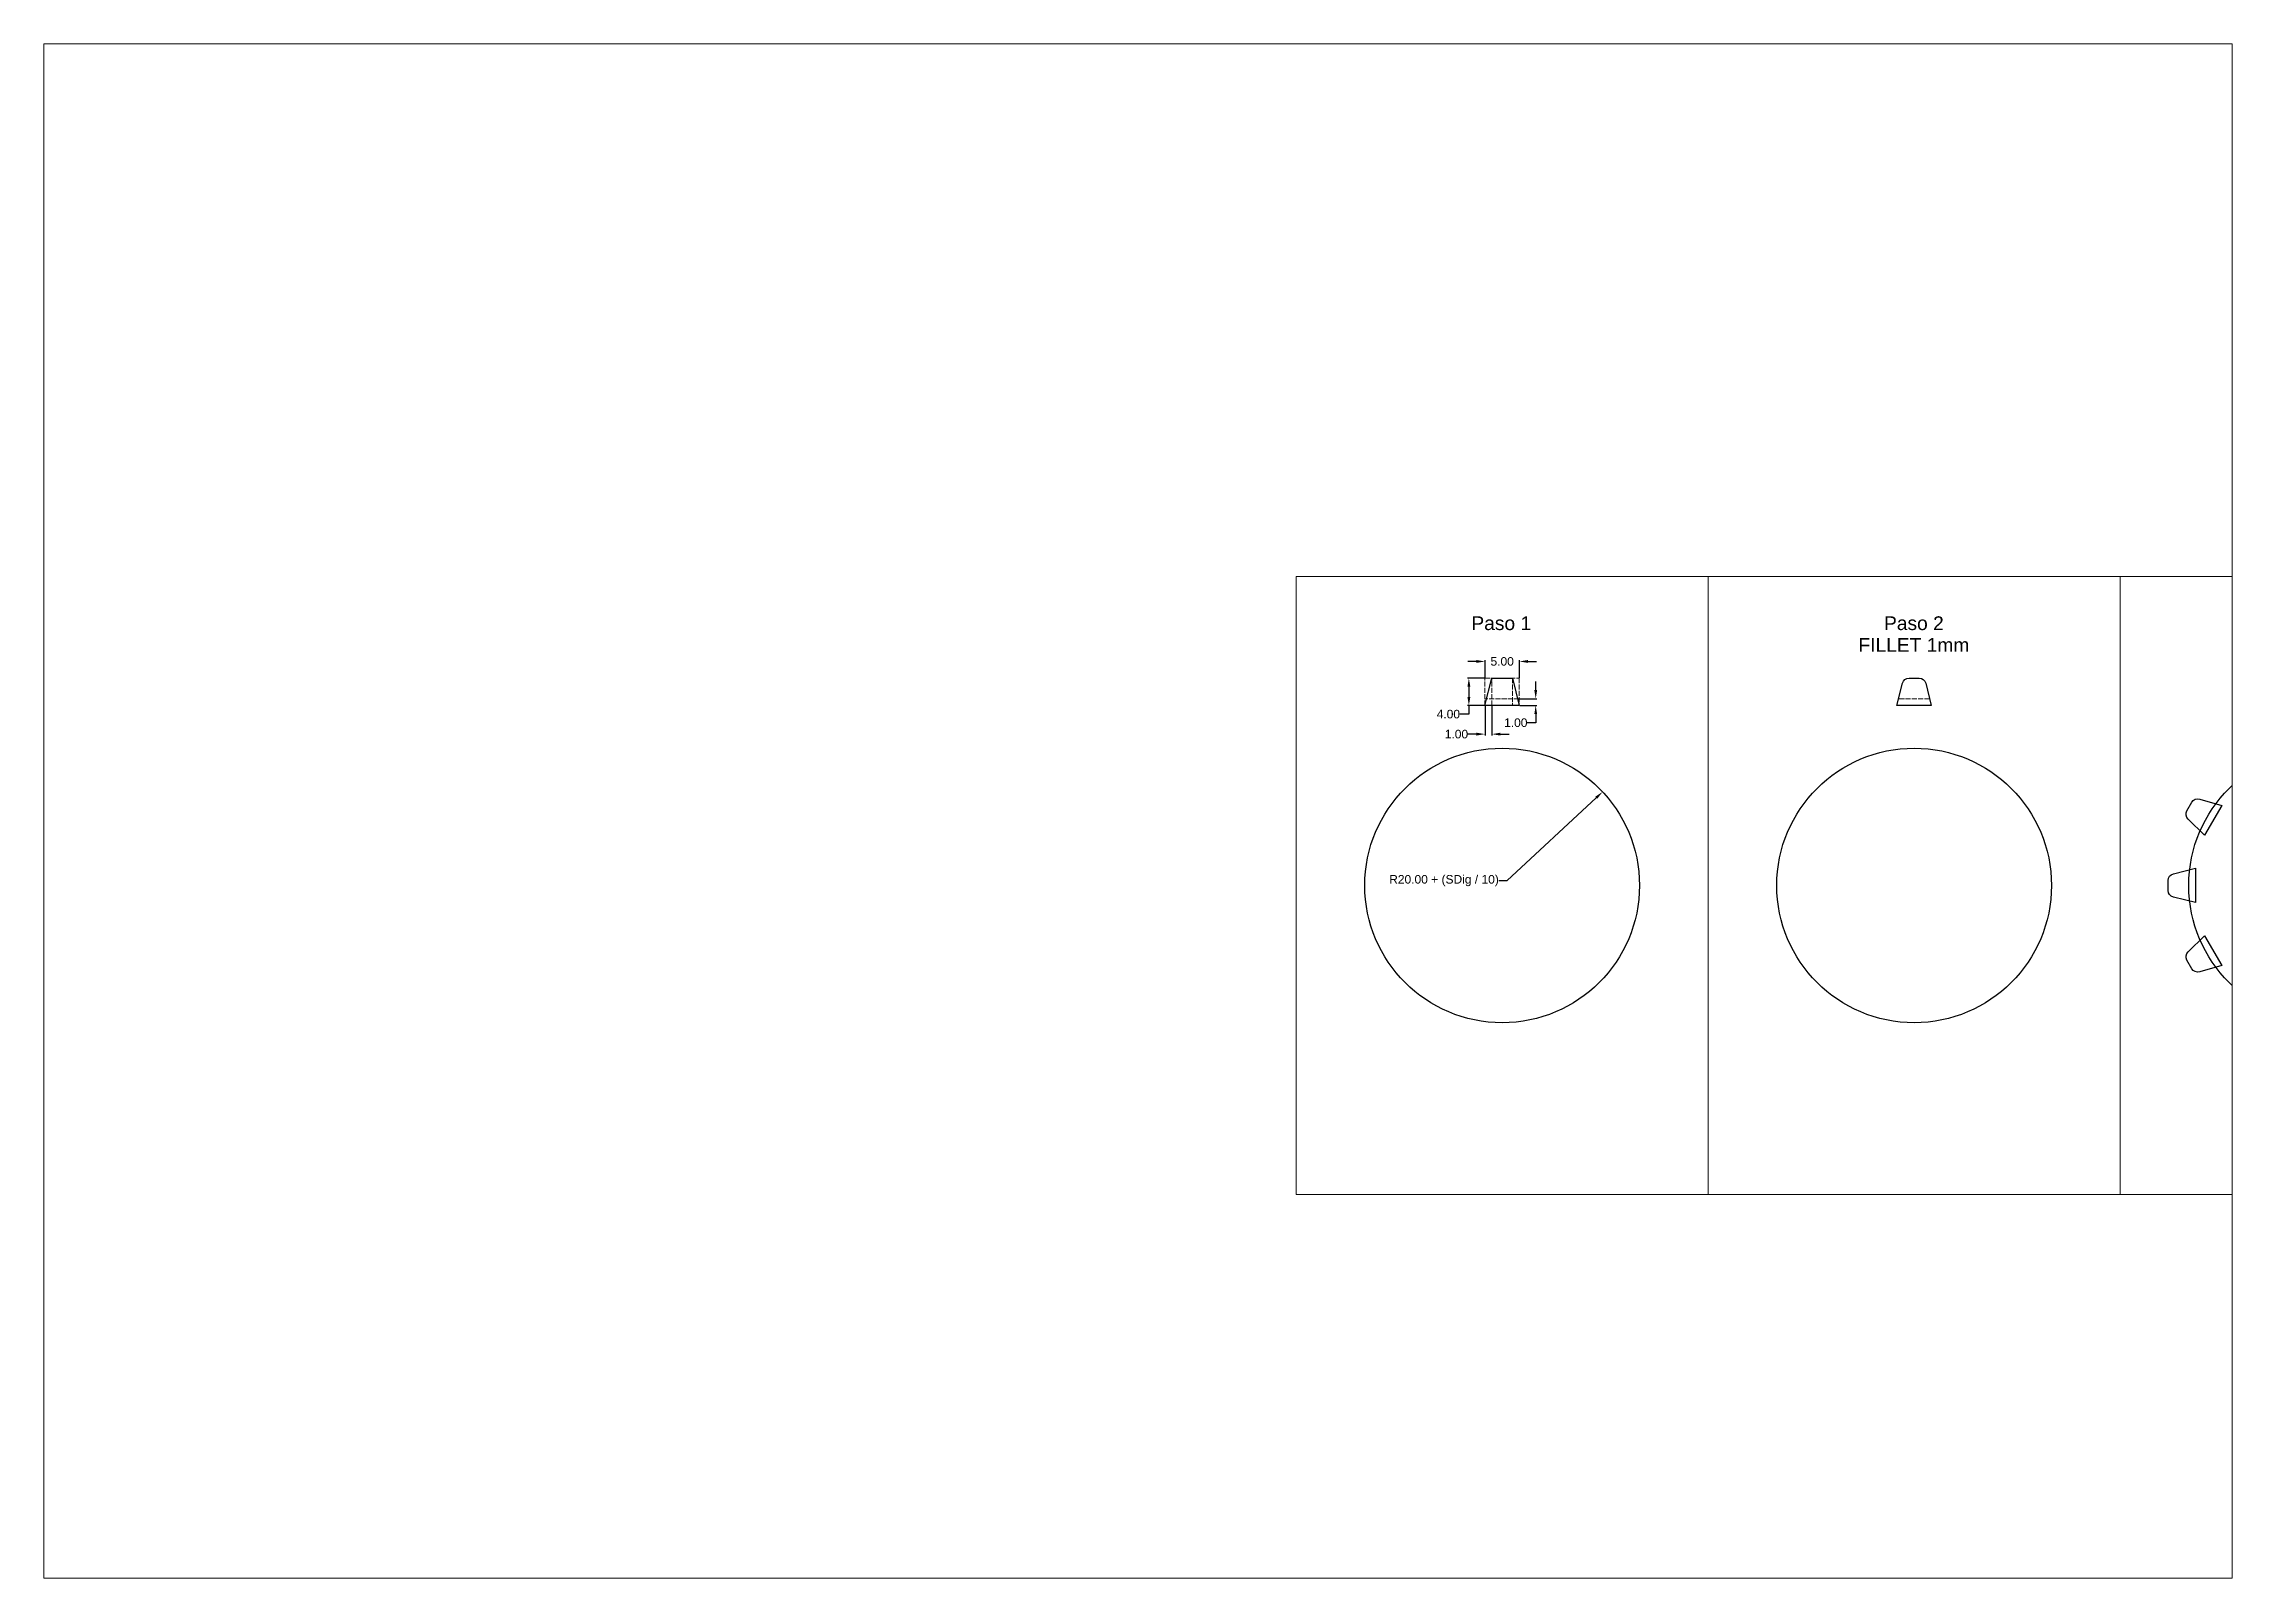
# Paper-space layout 'Layout1' of a CAD drawing. Header units: millimetres. Extents: x 4 to 292, y 4 to 206.
# The model-space entities are those that its viewports show. They can reach past a viewport. Long polylines and large blocks are cut down to what shows.
import ezdxf
from ezdxf.enums import TextEntityAlignment as Align

# ---------------------------------------------------------------- set-up
doc = ezdxf.new("R2010")
doc.units = ezdxf.units.MM
doc.header["$LTSCALE"] = 0.05
doc.header["$PDMODE"] = 34
doc.header["$PDSIZE"] = 0.5
doc.linetypes.add('ACAD_ISO02W100', pattern=[15, 12, -3])
for name, color, linetype, lineweight in [('0-Dimension', 92, 'Continuous', 5), ('0-Grid', 254, 'Continuous', 15), ('0-Object', 7, 'Continuous', 30), ('0-Sketch', 50, 'ACAD_ISO02W100', 15)]:
    doc.layers.add(name, color=color, linetype=linetype, lineweight=lineweight)
doc.styles.get("Standard").update_dxf_attribs({"font": 'arial.ttf'})
doc.dimstyles.new('DAPC - Standard', dxfattribs={"dimtxt": 1.25, "dimasz": 1.25, "dimexe": 0.18, "dimexo": 0.0625, "dimgap": 0.09, "dimtad": 0, "dimtih": 1, "dimtoh": 1, "dimzin": 0, "dimdsep": 46, "dimtxsty": 'Standard', "dimcen": 0.09, "dimadec": 0, "dimazin": 0, "dimtfac": 1, "dimtofl": 0, "dimtmove": 0, "dimatfit": 3, "dimfxl": 1, "dimtolj": 1, "dimtzin": 0, "dimarcsym": 0})

# ---------------------------------------------------------------- blocks, each defined once
blk = doc.blocks.new('*U7')
at = {"layer": '0-Object'}
blk.add_lwpolyline([(1.69, 1.24), (2.5, -2), (-2.5, -2), (-1.69, 1.24, -0.344151), (-0.72, 2), (0.72, 2, -0.344151)], format="xyb", close=True, dxfattribs=at)
blk = doc.blocks.new('*U8')
at = {"layer": '0-Sketch', "color": 0, "linetype": 'ByBlock', "lineweight": -2, "transparency": 16777216}
blk.add_blockref('*U7', (208.98, 78.74), dxfattribs=at)
for p, rotation in [((198.48, 75.92), 30.00000000000001), ((219.48, 75.92), 329.9999999999999), ((190.8, 68.24), 60.00000000000003), ((227.17, 68.24), 300.0000000000001), ((187.98, 57.74), 90.00000000000001), ((229.98, 57.74), 270.0000000000001), ((190.8, 47.24), 120), ((227.17, 47.24), 240), ((198.48, 39.55), 150), ((219.48, 39.55), 210), ((208.98, 36.74), 180)]:
    blk.add_blockref('*U7', p, dxfattribs=dict(at, rotation=rotation))
blk = doc.blocks.new('*D10')
at = {"layer": '0-Dimension', "color": 0, "lineweight": -2, "transparency": 16777216}
for p, q in [((70.52, 60.67), (83.48, 72.75)), ((69.27, 60.67), (70.52, 60.67))]:
    blk.add_line(p, q, dxfattribs=at)
at = {"layer": '0-Dimension', "color": 0, "transparency": 16777216}
blk.add_solid([(83.33, 72.9), (83.62, 72.6), (84.39, 73.6)], dxfattribs=at)
at = {"layer": 'Defpoints', "color": 0}
for p in [(84.39, 73.6), (69.77, 59.96)]:
    blk.add_point(p, dxfattribs=at)
at = {"layer": '0-Dimension', "color": 0, "transparency": 16777216, "insert": (61.3, 60.67), "char_height": 1.25, "attachment_point": 5}
blk.add_mtext('\\A1;R20.00 + (SDig / 10)', dxfattribs=at)
blk = doc.blocks.new('*D11')
at = {"layer": '0-Dimension', "color": 0, "lineweight": -2, "transparency": 16777216}
for p, q in [((66.02, 92.6), (64.77, 92.6)), ((67.27, 90.23), (67.27, 92.78)), ((72.27, 90.23), (72.27, 92.78)), ((73.52, 92.6), (74.77, 92.6))]:
    blk.add_line(p, q, dxfattribs=at)
at = {"layer": '0-Dimension', "color": 0, "transparency": 16777216}
for points in [[(66.02, 92.81), (66.02, 92.39), (67.27, 92.6)], [(73.52, 92.81), (73.52, 92.39), (72.27, 92.6)]]:
    blk.add_solid(points, dxfattribs=at)
at = {"layer": 'Defpoints', "color": 0}
for p in [(72.27, 92.6), (67.27, 90.17), (72.27, 90.17)]:
    blk.add_point(p, dxfattribs=at)
at = {"layer": '0-Dimension', "color": 0, "transparency": 16777216, "insert": (69.77, 92.6), "char_height": 1.25, "attachment_point": 5}
blk.add_mtext('\\A1;5.00', dxfattribs=at)
blk = doc.blocks.new('*D13')
at = {"layer": '0-Dimension', "color": 0, "lineweight": -2, "transparency": 16777216}
for p, q in [((74.65, 88.42), (74.65, 89.67)), ((72.33, 87.17), (74.83, 87.17)), ((72.33, 86.17), (74.83, 86.17)), ((74.65, 83.67), (73.4, 83.67)), ((74.65, 84.92), (74.65, 83.67))]:
    blk.add_line(p, q, dxfattribs=at)
at = {"layer": '0-Dimension', "color": 0, "transparency": 16777216}
for points in [[(74.45, 88.42), (74.86, 88.42), (74.65, 87.17)], [(74.45, 84.92), (74.86, 84.92), (74.65, 86.17)]]:
    blk.add_solid(points, dxfattribs=at)
at = {"layer": 'Defpoints', "color": 0}
for p in [(72.27, 87.17), (72.27, 86.17), (74.65, 86.17)]:
    blk.add_point(p, dxfattribs=at)
at = {"layer": '0-Dimension', "color": 0, "transparency": 16777216, "insert": (71.75, 83.67), "char_height": 1.25, "attachment_point": 5}
blk.add_mtext('\\A1;1.00', dxfattribs=at)
blk = doc.blocks.new('*D14')
at = {"layer": '0-Dimension', "color": 0, "lineweight": -2, "transparency": 16777216}
for p, q in [((67.27, 86.11), (67.27, 81.83)), ((68.27, 86.11), (68.27, 81.83)), ((66.02, 82.01), (64.77, 82.01)), ((69.52, 82.01), (70.77, 82.01))]:
    blk.add_line(p, q, dxfattribs=at)
at = {"layer": '0-Dimension', "color": 0, "transparency": 16777216}
for points in [[(66.02, 82.22), (66.02, 81.8), (67.27, 82.01)], [(69.52, 82.22), (69.52, 81.8), (68.27, 82.01)]]:
    blk.add_solid(points, dxfattribs=at)
at = {"layer": 'Defpoints', "color": 0}
for p in [(67.27, 86.17), (68.27, 86.17), (67.27, 82.01)]:
    blk.add_point(p, dxfattribs=at)
at = {"layer": '0-Dimension', "color": 0, "transparency": 16777216, "insert": (63.11, 82.01), "char_height": 1.25, "attachment_point": 5}
blk.add_mtext('\\A1;1.00', dxfattribs=at)
blk = doc.blocks.new('*D15')
at = {"layer": '0-Dimension', "color": 0, "lineweight": -2, "transparency": 16777216}
for p, q in [((67.2, 90.17), (64.74, 90.17)), ((67.2, 86.17), (64.74, 86.17)), ((64.92, 88.92), (64.92, 87.42)), ((64.92, 86.17), (64.92, 84.92)), ((64.92, 84.92), (63.67, 84.92))]:
    blk.add_line(p, q, dxfattribs=at)
at = {"layer": '0-Dimension', "color": 0, "transparency": 16777216}
for points in [[(64.71, 88.92), (65.13, 88.92), (64.92, 90.17)], [(64.71, 87.42), (65.13, 87.42), (64.92, 86.17)]]:
    blk.add_solid(points, dxfattribs=at)
at = {"layer": 'Defpoints', "color": 0}
for p in [(67.27, 90.17), (64.92, 86.17), (67.27, 86.17)]:
    blk.add_point(p, dxfattribs=at)
at = {"layer": '0-Dimension', "color": 0, "transparency": 16777216, "insert": (61.93, 84.92), "char_height": 1.25, "attachment_point": 5}
blk.add_mtext('\\A1;4.00', dxfattribs=at)

msp = doc.modelspace()

# ---------------------------------------------------------------- linework, layer by layer
at = {"layer": '0-Grid'}
for p, q in [((39.766, 104.96), (39.766, 14.96)), ((459.766, 104.96), (39.766, 104.96)), ((99.766, 104.96), (99.766, 14.96)), ((159.766, 104.96), (159.766, 14.96)), ((39.766, 14.96), (459.766, 14.96))]:
    msp.add_line(p, q, dxfattribs=at)
at = {"layer": '0-Object'}
for p, q in [((67.266, 86.171), (68.266, 90.171)), ((68.266, 90.171), (71.266, 90.171)), ((71.266, 90.171), (72.266, 86.171)), ((72.266, 86.171), (67.266, 86.171))]:
    msp.add_line(p, q, dxfattribs=at)
msp.add_lwpolyline([(131.455, 89.413), (132.266, 86.171), (127.266, 86.171), (128.077, 89.413, -0.3441507), (129.047, 90.171), (130.485, 90.171, -0.3441507)], format="xyb", close=True, dxfattribs=at)
for centre in [(69.766, 59.96), (129.766, 59.96), (189.766, 59.96)]:
    msp.add_circle(centre, 20, dxfattribs=at)
at = {"layer": '0-Sketch'}
for p, q in [((67.266, 86.171), (67.266, 90.171)), ((67.266, 90.171), (72.266, 90.171)), ((68.266, 86.171), (68.266, 90.171)), ((71.266, 90.171), (71.266, 86.171)), ((72.266, 90.171), (72.266, 86.171)), ((72.266, 87.171), (67.266, 87.171)), ((132.016, 87.171), (127.516, 87.171))]:
    msp.add_line(p, q, dxfattribs=at)

# ---------------------------------------------------------------- block references
msp.add_blockref('*U8', (-19.218, 2.222), dxfattribs=at)

# ---------------------------------------------------------------- texts
at = {"layer": '0-Dimension'}
for s, p in [('Paso 1', (69.635, 97.169)), ('Paso 2', (129.731, 97.169)), ('FILLET 1mm', (129.731, 94.001))]:
    msp.add_text(s, height=2, dxfattribs=at).set_placement(p, align=Align.CENTER)

# ---------------------------------------------------------------- dimensions: what is measured, and where the dimension line sits
for p1, p2, distance, picture, middle in [((67.266, 90.171), (72.266, 90.171), 2.432, '*D11', (69.766, 92.603)), ((72.266, 87.171), (72.266, 86.171), 2.387, '*D13', (71.751, 83.671)), ((68.266, 86.171), (67.266, 86.171), 4.16, '*D14', (63.113, 82.011))]:
    dim = msp.add_aligned_dim(p1=p1, p2=p2, distance=distance, dimstyle='DAPC - Standard', dxfattribs=at)
    dim.commit()
    dim.dimension.update_dxf_attribs({"geometry": picture, "text_midpoint": middle})
dim = msp.add_linear_dim(base=(64.917, 86.171), p1=(67.266, 90.171), p2=(67.266, 86.171), angle=90, dimstyle='DAPC - Standard', dxfattribs=at)
dim.commit()
dim.dimension.update_dxf_attribs({"geometry": '*D15', "text_midpoint": (61.931, 84.921)})
dim = msp.add_radius_dim(center=(69.766, 59.96), mpoint=(84.391, 73.602), text='<> + (SDig / 10)', dimstyle='DAPC - Standard', dxfattribs=at)
dim.commit()
dim.dimension.update_dxf_attribs({"geometry": '*D10', "text_midpoint": (61.3, 60.667), "dimtype": 164})

psp = doc.layouts.get("Layout1")

# ---------------------------------------------------------------- viewports
at = {"layer": '0', "view_target_point": (7.784, -1.294)}
psp.add_viewport(center=(147.99, 105.07), size=(288, 202), view_center_point=(8.945, 72.11), view_height=223.54593, dxfattribs=at)

doc.saveas('drawing.dxf')
